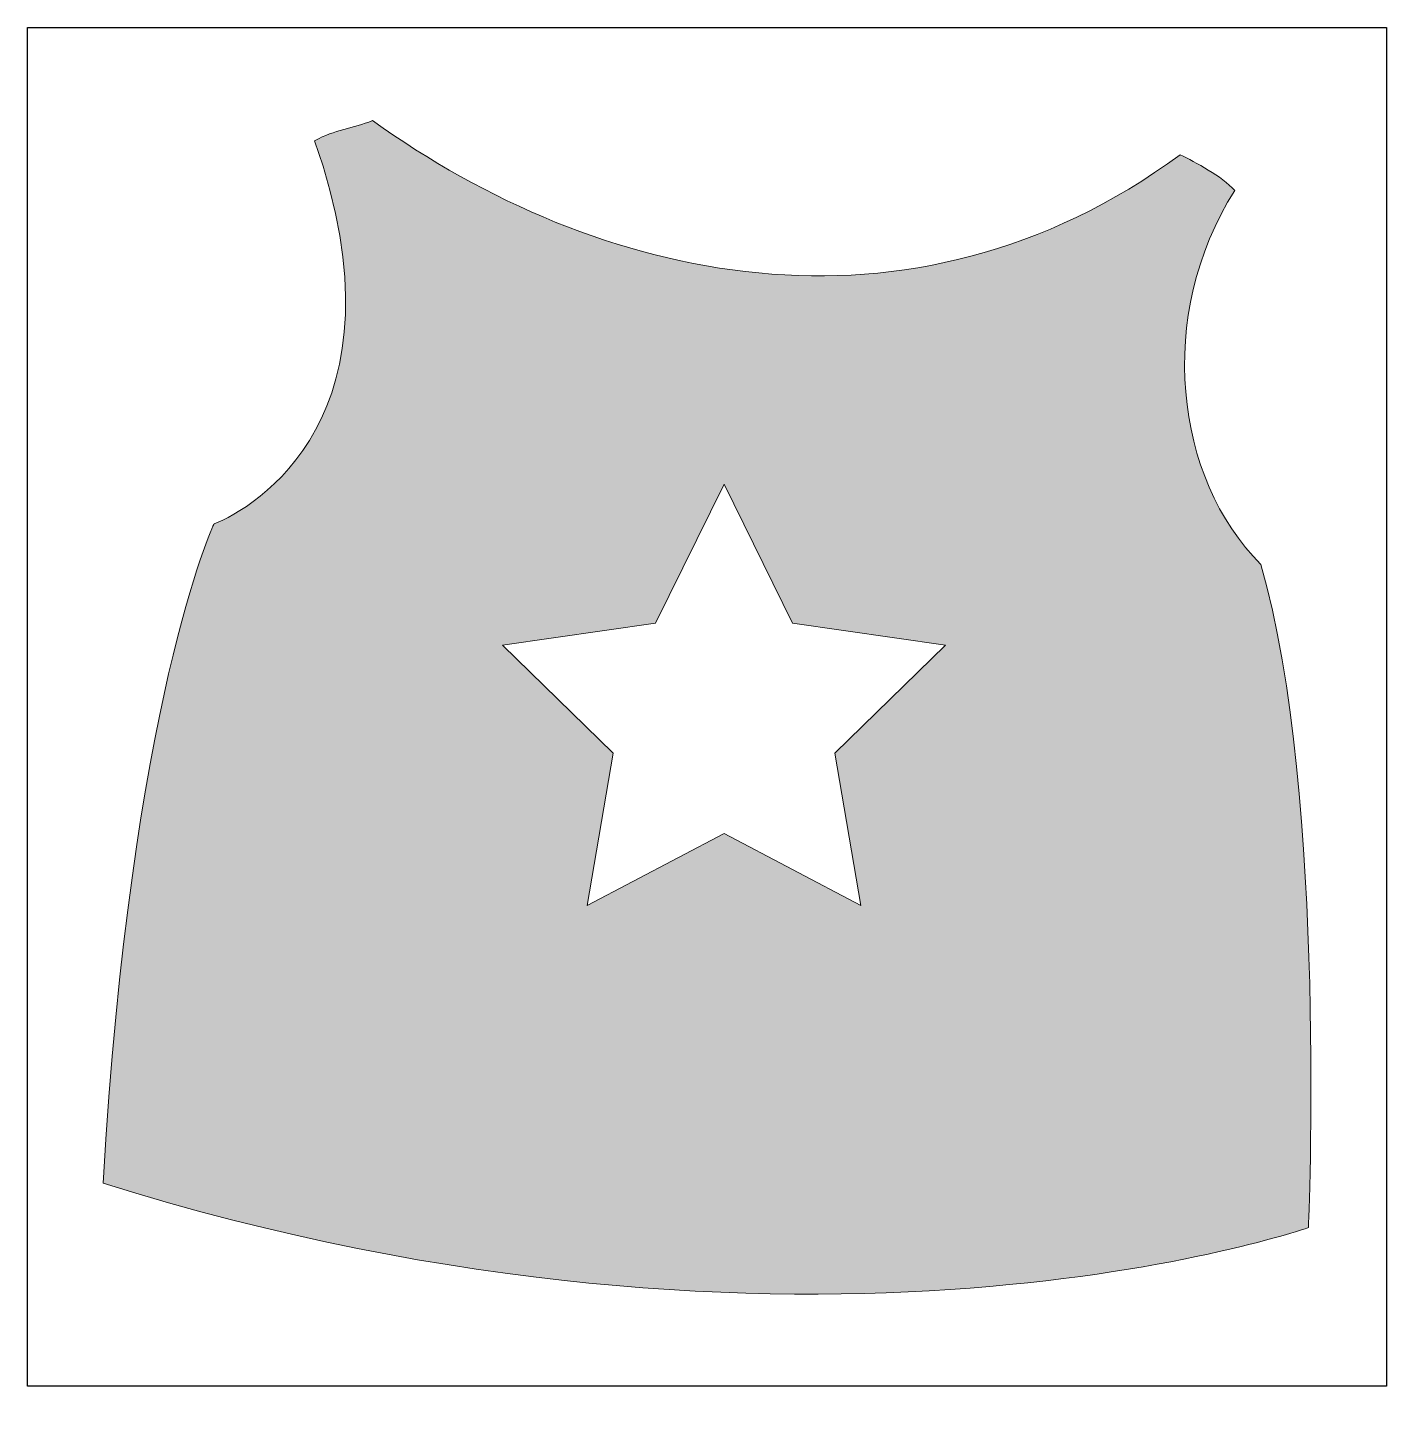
# Model space of a CAD drawing. Header units: inches. Extents: x 0 to 114, y -1 to 114.
import ezdxf

# ---------------------------------------------------------------- set-up
doc = ezdxf.new("R2010")
doc.units = ezdxf.units.IN
doc.header["$MEASUREMENT"] = 0
doc.layers.add('Image Background', color=7, linetype='Continuous')
doc.layers.add('Layer 1', color=7, linetype='Continuous')
picture_1 = doc.add_image_def('image1.png', size_in_pixel=(1350, 1350))

msp = doc.modelspace()

# ---------------------------------------------------------------- hatches: boundary and pattern name
at = {"layer": 'Layer 1', "true_color": 0xf9d340}
h = msp.add_hatch(color=53, dxfattribs=at)
h.dxf.hatch_style = 2
edge = h.paths.add_edge_path()
edge.add_spline(control_points=[(101.54, 100.6), (100.45, 101.81), (98.23, 102.95), (96.95, 103.6), (74.09, 86.8), (47.91, 92.91), (29.02, 106.47), (27.36, 105.79), (25.85, 105.73), (24.15, 104.77), (32.31, 81.62), (19.03, 73.83), (15.69, 72.55), (15.6, 72.42), (8.7, 57.48), (6.35, 17.07), (65.69, -1.46), (107.73, 13.34), (107.73, 13.34), (107.73, 13.34), (109.36, 49.51), (103.74, 69.13), (96.48, 76.36), (94.87, 90.11), (101.54, 100.6)], knot_values=[0, 0, 0, 0, 1, 1, 1, 2, 2, 2, 3, 3, 3, 4, 4, 4, 5, 5, 5, 6, 6, 6, 7, 7, 7, 8, 8, 8, 8], degree=3, periodic=1)
h.paths.add_polyline_path([(58.58, 46.49), (47.07, 40.44), (49.27, 53.25), (39.95, 62.33), (52.82, 64.2), (58.58, 75.87), (64.34, 64.2), (77.21, 62.33), (67.89, 53.25), (70.09, 40.44)])

# ---------------------------------------------------------------- linework, layer by layer
at = {"layer": 'Layer 1', "lineweight": 0}
msp.add_lwpolyline([(58.58, 46.49), (47.07, 40.44), (49.27, 53.25), (39.95, 62.33), (52.82, 64.2), (58.58, 75.87), (64.34, 64.2), (77.21, 62.33), (67.89, 53.25), (70.09, 40.44), (58.58, 46.49)], dxfattribs=at)
msp.add_open_spline([(101.54, 100.6), (100.45, 101.81), (98.23, 102.95), (96.95, 103.6), (74.09, 86.8), (47.91, 92.91), (29.02, 106.47), (27.36, 105.79), (25.85, 105.73), (24.15, 104.77), (32.31, 81.62), (19.03, 73.83), (15.69, 72.55), (15.6, 72.42), (8.7, 57.48), (6.35, 17.07), (65.69, -1.46), (107.73, 13.34), (107.73, 13.34), (107.73, 13.34), (109.36, 49.51), (103.74, 69.13), (96.48, 76.36), (94.87, 90.11), (101.54, 100.6)], degree=3, knots=[0, 0, 0, 0, 1, 1, 1, 2, 2, 2, 3, 3, 3, 4, 4, 4, 5, 5, 5, 6, 6, 6, 7, 7, 7, 8, 8, 8, 8], dxfattribs=at)

# ---------------------------------------------------------------- pictures from other files: only their frames are drawn
at = {"layer": 'Image Background'}
image = msp.add_image(picture_1, insert=(0, 0), size_in_units=(114.3, 114.3), dxfattribs=at)

doc.saveas('drawing.dxf')
